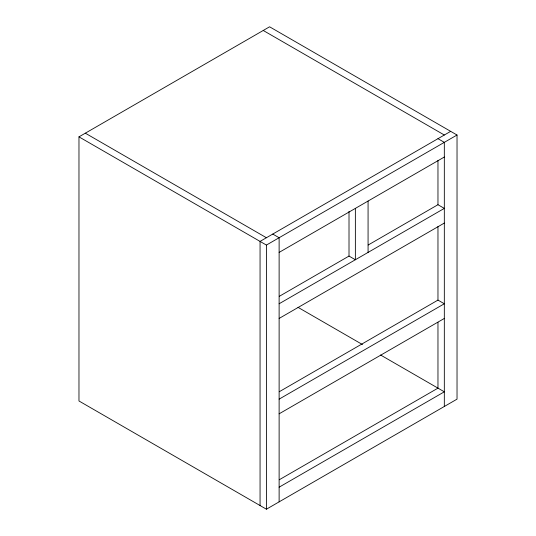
<?xml version="1.0" encoding="UTF-8"?>
<svg xmlns="http://www.w3.org/2000/svg" width="536" height="536" viewBox="0 0 536 536"><rect width="100%" height="100%" fill="white"/><g stroke="black" fill="none" stroke-linecap="round" stroke-linejoin="round"><path stroke-width="0.8" d="M78.973 136.854L269.588 26.8L457.027 135.018L457.027 399.146L266.412 509.2L78.973 400.982L78.973 136.854L266.412 245.073L457.027 135.018M450.675 131.347L260.06 241.401L260.06 505.528M279.122 252.409L444.324 157.028M279.243 296.361L349.01 256.074L355.368 259.746L355.368 208.383M368.192 245.006L437.966 204.719L444.324 208.39L279.122 303.765M279.122 318.438L444.324 223.063M279.29 391.716L437.966 300.1L444.324 303.765L279.122 399.146M279.122 413.819L444.324 318.444M279.29 479.753L437.966 388.144L437.966 322.277M279.122 487.19L444.324 391.809L380.58 355.006M263.236 30.472L444.324 135.018M437.966 138.683L444.324 142.355L444.324 406.482M272.764 234.065L279.122 237.736L279.122 501.863M85.325 133.183L266.412 237.736M298.003 307.336L362.47 344.554M437.966 160.431L437.966 204.759M437.966 226.5L437.966 300.1M368.071 201.047L368.071 252.409M349.01 211.345L349.01 256.074M266.412 245.073L266.412 509.2"/></g></svg>
